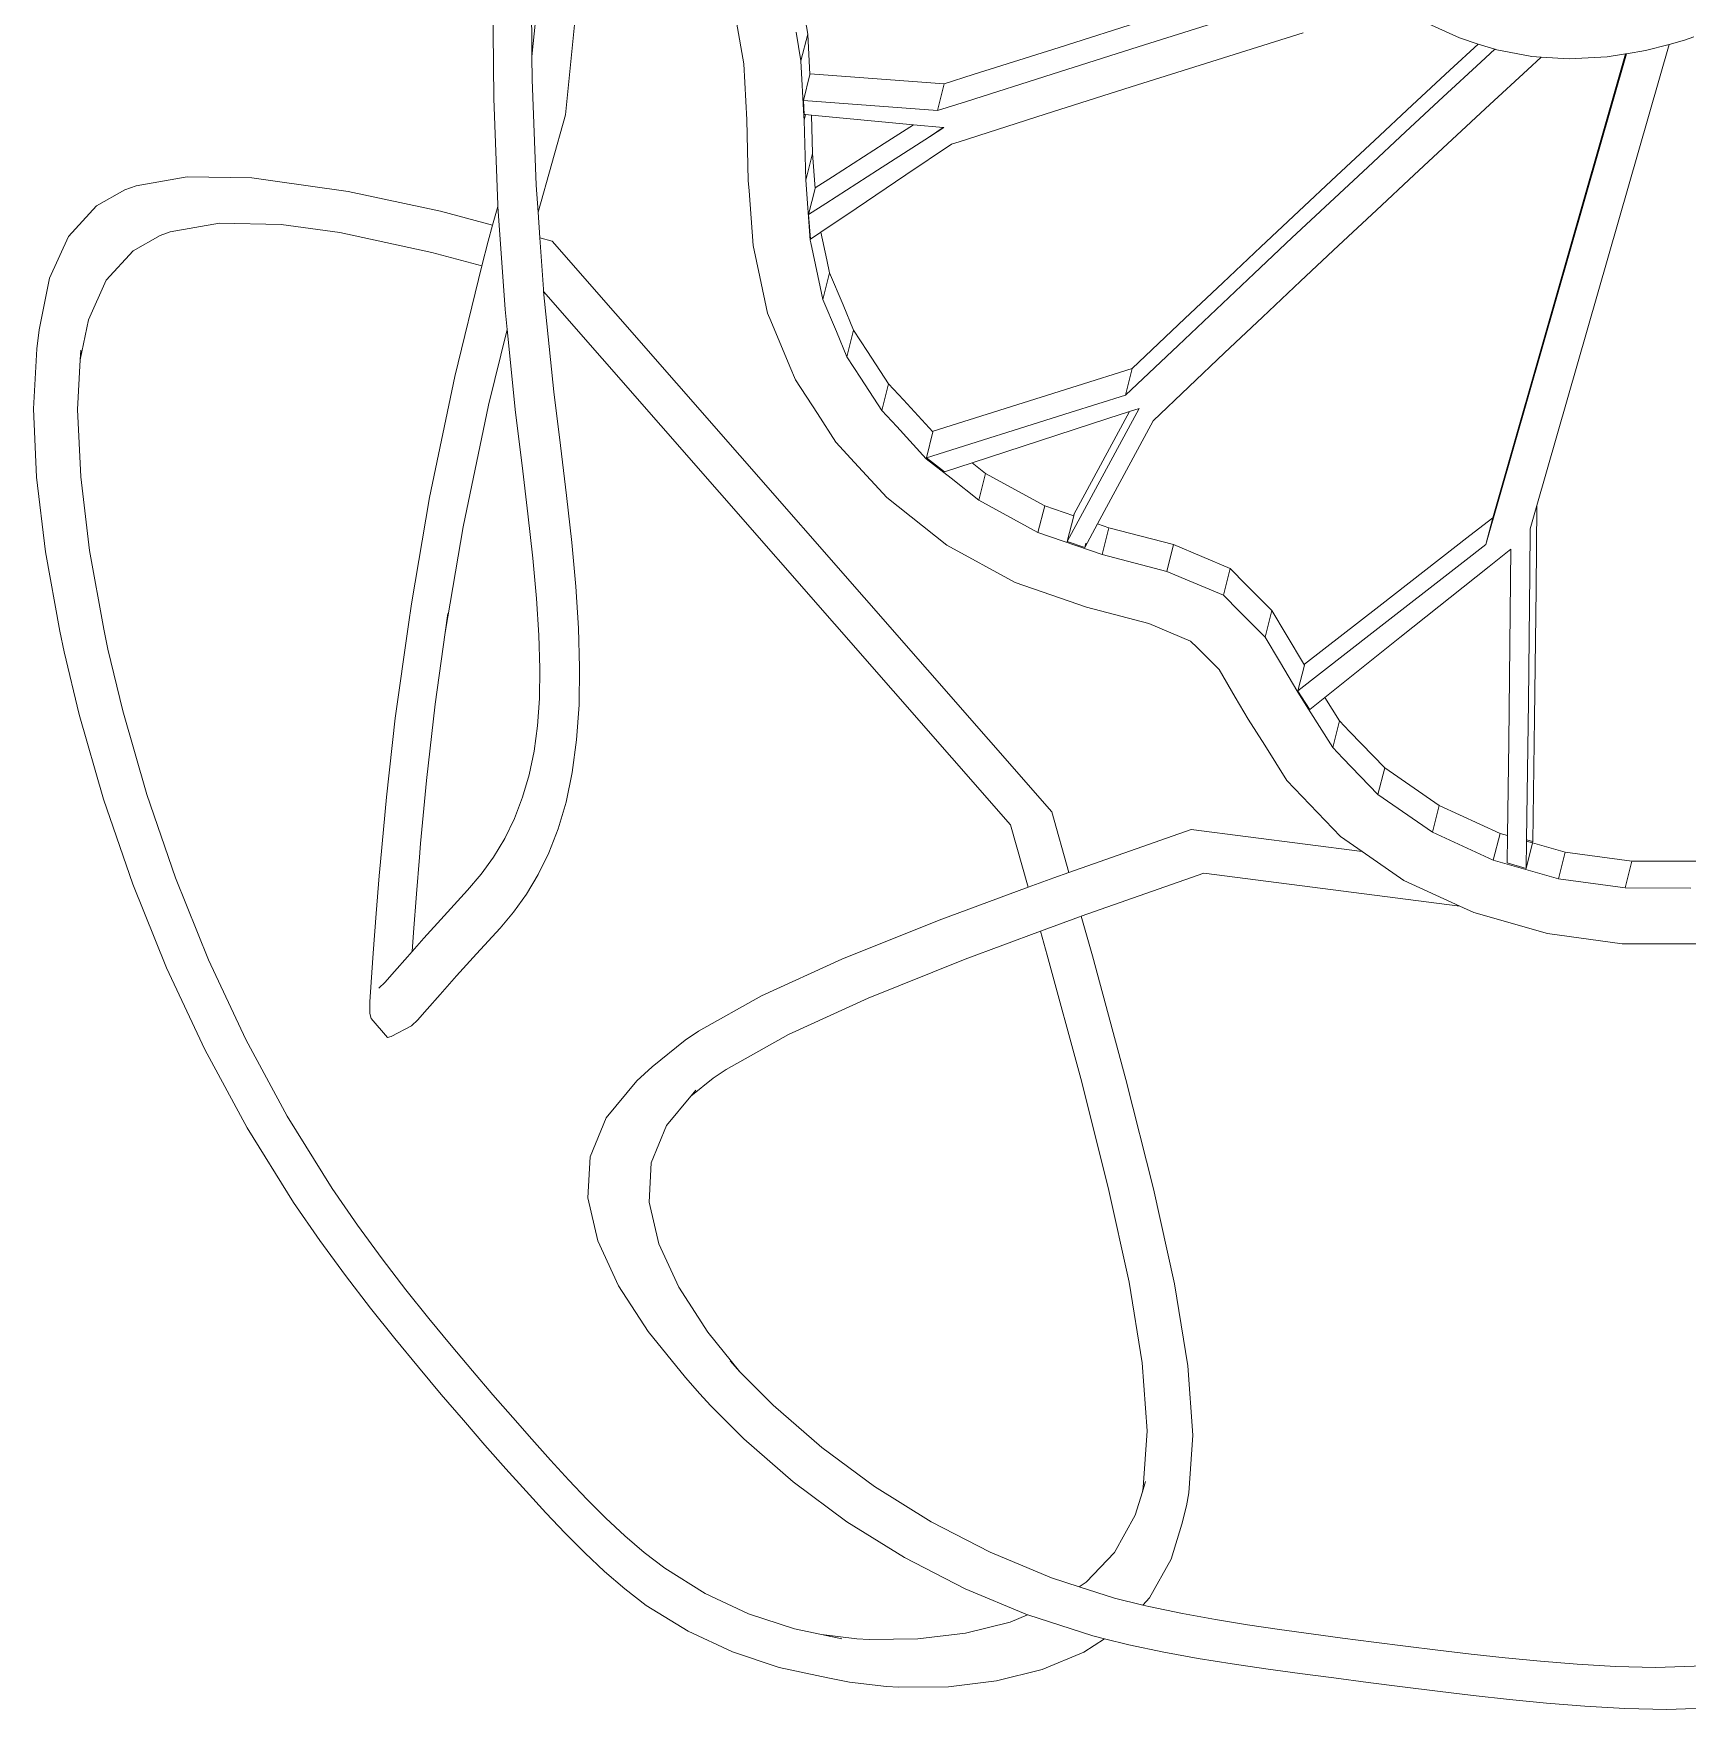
# Model space of a CAD drawing. Header units: millimetres. Extents: x 930469 to 1523124, y -120375 to 411163.
# Drawn here: x 1423616 to 1424059.6, y -44092.1 to -43642.7 of the extents above; entities that cross this region are included whole.
import ezdxf

# ---------------------------------------------------------------- set-up
doc = ezdxf.new("R2010")
doc.units = ezdxf.units.MM
doc.linetypes.add('HIDDEN', pattern=[0.75, 0.5, -0.25])
doc.layers.add('A-NET KHUAT', color=8, linetype='HIDDEN', lineweight=0)
doc.layers.add('xr', color=8, linetype='Continuous', lineweight=0)

# ---------------------------------------------------------------- blocks, each defined once
blk = doc.blocks.new('zzz')
at = {"layer": 'xr', "ltscale": 3}
for p, q in [((1229627.77, 23603.26), (1229670.44, 23610.92)), ((1229670.44, 23610.92), (1229710.48, 23615.72)), ((1229710.48, 23615.72), (1229747.01, 23617.42)), ((1229747.01, 23617.42), (1229779.28, 23615.71)), ((1229789.44, 23614.41), (1229779.28, 23615.71)), ((1229789.44, 23614.41), (1229817.13, 23608.79)), ((1229616.68, 23600.89), (1229627.77, 23603.26)), ((1229817.13, 23608.79), (1229839.42, 23598.71)), ((1229537.74, 23579.79), (1229583.17, 23592.84)), ((1229583.17, 23592.84), (1229616.68, 23600.89)), ((1229746.68, 23593.76), (1229710.64, 23592.08)), ((1229773.36, 23592.35), (1229746.68, 23593.76)), ((1229839.42, 23598.71), (1229855.95, 23583.54)), ((1229671.11, 23587.35), (1229628.88, 23579.76)), ((1229710.64, 23592.08), (1229671.11, 23587.35)), ((1229773.36, 23592.35), (1229794.86, 23587.98)), ((1229778.45, 23592.08), (1229773.36, 23592.35)), ((1229794.86, 23587.98), (1229816.11, 23578.37)), ((1229855.95, 23583.54), (1229864.49, 23568.39)), ((1229492.19, 23564.16), (1229537.74, 23579.79)), ((1229618.12, 23577.47), (1229585.05, 23569.52)), ((1229628.88, 23579.76), (1229618.12, 23577.47)), ((1229816.11, 23578.37), (1229831.86, 23563.91)), ((1229585.05, 23569.52), (1229540.29, 23556.66)), ((1229864.49, 23568.39), (1229866.68, 23562.37)), ((1229447.25, 23546.03), (1229492.19, 23564.16)), ((1229540.29, 23556.66), (1229495.53, 23541.31)), ((1229831.86, 23563.91), (1229840.01, 23549.46)), ((1229866.68, 23562.37), (1229871.54, 23534.97)), ((1229840.01, 23549.46), (1229841.97, 23544.09)), ((1229403.53, 23525.5), (1229447.25, 23546.03)), ((1229495.53, 23541.31), (1229451.5, 23523.54)), ((1229841.97, 23544.09), (1229846.64, 23517.72)), ((1229871.54, 23534.97), (1229870.85, 23500.31)), ((1229361.49, 23502.73), (1229403.53, 23525.5)), ((1229451.5, 23523.54), (1229408.79, 23503.49)), ((1229846.64, 23517.72), (1229845.99, 23484.49)), ((1229321.44, 23477.95), (1229361.49, 23502.73)), ((1229408.79, 23503.49), (1229367.83, 23481.31)), ((1229869.48, 23490.22), (1229870.85, 23500.31)), ((1229869.48, 23490.22), (1229863.66, 23448.61)), ((1229301.01, 23463.79), (1229321.44, 23477.95)), ((1229367.83, 23481.31), (1229328.9, 23457.21)), ((1229845.99, 23484.49), (1229841.55, 23453.1)), ((1229282.23, 23450.03), (1229301.01, 23463.79)), ((1229264.78, 23436.63), (1229282.23, 23450.03)), ((1229328.9, 23457.21), (1229309.37, 23443.68)), ((1229841.55, 23453.1), (1229830.9, 23403.7)), ((1229863.66, 23448.61), (1229853, 23399.19)), ((1229309.37, 23443.68), (1229291.32, 23430.46)), ((1229248.45, 23423.61), (1229264.78, 23436.63)), ((1229409.95, 23427.46), (1229420.03, 23436.24)), ((1229422.71, 23437.06), (1229420.03, 23436.24)), ((1229429.05, 23437.02), (1229422.71, 23437.06)), ((1229439.68, 23436.36), (1229429.05, 23437.02)), ((1229436.31, 23432.24), (1229439.56, 23428.86)), ((1229455.24, 23435.22), (1229439.68, 23436.36)), ((1229476.47, 23433.62), (1229455.24, 23435.22)), ((1229496.54, 23432.01), (1229476.47, 23433.62)), ((1229504.2, 23431.36), (1229496.54, 23432.01)), ((1229538.84, 23428.13), (1229504.2, 23431.36)), ((1229233.08, 23410.96), (1229248.45, 23423.61)), ((1229291.32, 23430.46), (1229274.64, 23417.65)), ((1229409.95, 23427.46), (1229410.45, 23425.49)), ((1229416.15, 23414.66), (1229410.45, 23425.49)), ((1229439.56, 23428.86), (1229440.77, 23427.76)), ((1229440.77, 23427.76), (1229445.27, 23423.79)), ((1229445.27, 23423.79), (1229453.21, 23416.86)), ((1229581.14, 23423.34), (1229538.84, 23428.13)), ((1229631.37, 23416.32), (1229581.14, 23423.34)), ((1229274.64, 23417.65), (1229259.15, 23405.29)), ((1229416.15, 23414.66), (1229419.4, 23411.28)), ((1229453.21, 23416.86), (1229456.09, 23414.3)), ((1229456.09, 23414.3), (1229466.16, 23413.57)), ((1229456.09, 23414.3), (1229463.24, 23407.97)), ((1229466.16, 23413.57), (1229487.02, 23411.99)), ((1229631.37, 23416.32), (1229642.43, 23414.74)), ((1229699.49, 23404.93), (1229642.43, 23414.74)), ((1229218.51, 23398.7), (1229233.08, 23410.96)), ((1229259.15, 23405.29), (1229244.68, 23393.39)), ((1229419.4, 23411.28), (1229420.6, 23410.18)), ((1229420.6, 23410.18), (1229425.09, 23406.23)), ((1229425.09, 23406.23), (1229433, 23399.32)), ((1229463.24, 23407.97), (1229475.21, 23397.16)), ((1229487.02, 23411.99), (1229506.69, 23410.42)), ((1229506.69, 23410.42), (1229513.94, 23409.8)), ((1229513.94, 23409.8), (1229547.78, 23406.64)), ((1229547.78, 23406.64), (1229588.77, 23402)), ((1229764.44, 23391.41), (1229699.49, 23404.93)), ((1229830.9, 23403.7), (1229823.73, 23376.85)), ((1229204.63, 23386.81), (1229218.51, 23398.7)), ((1229433, 23399.32), (1229442.97, 23390.49)), ((1229475.21, 23397.16), (1229488.98, 23384.56)), ((1229588.77, 23402), (1229627.16, 23396.64)), ((1229683.78, 23386.9), (1229627.16, 23396.64)), ((1229627.16, 23396.64), (1229637.33, 23395.22)), ((1229853, 23399.19), (1229845.53, 23371.19)), ((1229191.37, 23375.28), (1229204.63, 23386.81)), ((1229244.68, 23393.39), (1229231.1, 23381.96)), ((1229442.97, 23390.49), (1229454.86, 23379.74)), ((1229748.94, 23373.33), (1229683.78, 23386.9)), ((1229823.73, 23376.85), (1229764.44, 23391.41)), ((1229231.1, 23381.96), (1229218.28, 23370.97)), ((1229454.86, 23379.74), (1229468.59, 23367.19)), ((1229488.98, 23384.56), (1229497.48, 23377.36)), ((1229497.48, 23377.36), (1229506.69, 23370.7)), ((1229836.9, 23373.62), (1229823.73, 23376.85)), ((1229178.7, 23364.1), (1229191.37, 23375.28)), ((1229218.28, 23370.97), (1229206.11, 23360.39)), ((1229506.69, 23370.7), (1229516.64, 23364.69)), ((1229789.52, 23363.37), (1229748.94, 23373.33)), ((1229800.24, 23364.47), (1229855.64, 23368.36)), ((1229845.53, 23371.19), (1229836.9, 23373.62)), ((1229855.64, 23368.36), (1229845.53, 23371.19)), ((1229855.64, 23368.36), (1229856.53, 23368.42)), ((1229856.53, 23368.42), (1229913.4, 23370.58)), ((1229913.4, 23370.58), (1229970.29, 23370.99)), ((1229166.61, 23353.24), (1229178.7, 23364.1)), ((1229206.11, 23360.39), (1229194.48, 23350.12)), ((1229468.59, 23367.19), (1229477.2, 23359.9)), ((1229477.2, 23359.9), (1229486.73, 23353)), ((1229516.64, 23364.69), (1229527.33, 23359.45)), ((1229527.33, 23359.45), (1229538.72, 23355.05)), ((1229716.71, 23355.31), (1229745.07, 23358.81)), ((1229745.07, 23358.81), (1229789.52, 23363.37)), ((1229789.52, 23363.37), (1229800.24, 23364.47)), ((1229155.07, 23342.63), (1229166.61, 23353.24)), ((1229194.48, 23350.12), (1229183.3, 23340.1)), ((1229486.73, 23353), (1229497.26, 23346.65)), ((1229538.72, 23355.05), (1229550.78, 23351.53)), ((1229550.78, 23351.53), (1229563.53, 23348.88)), ((1229666.98, 23349.57), (1229690.75, 23352.19)), ((1229690.75, 23352.19), (1229716.71, 23355.31)), ((1229867.08, 23347.83), (1229923.63, 23349.98)), ((1229923.63, 23349.98), (1229936.09, 23350.07)), ((1229936.09, 23350.07), (1229980.28, 23350.39)), ((1229936.09, 23350.07), (1230039.97, 23339.62)), ((1229144.06, 23332.17), (1229155.07, 23342.63)), ((1229497.26, 23346.65), (1229508.91, 23340.93)), ((1229508.91, 23340.93), (1229521.84, 23335.93)), ((1229524.02, 23093.3), (1229810, 23343.79)), ((1229563.53, 23348.88), (1229577.09, 23347.06)), ((1229577.09, 23347.06), (1229591.75, 23346.04)), ((1229591.75, 23346.04), (1229607.83, 23345.79)), ((1229607.83, 23345.79), (1229625.61, 23346.31)), ((1229625.61, 23346.31), (1229645.29, 23347.59)), ((1229645.29, 23347.59), (1229666.98, 23349.57)), ((1229756.17, 23338.27), (1229810, 23343.79)), ((1229810, 23343.79), (1229811.16, 23343.91)), ((1229811.16, 23343.91), (1229838.76, 23345.85)), ((1229838.76, 23345.85), (1229836.97, 23339.15)), ((1229838.76, 23345.85), (1229852.5, 23346.81)), ((1229852.5, 23346.81), (1229867.08, 23347.83)), ((1229904.73, 23332.15), (1229852.5, 23346.81)), ((1229133.59, 23321.72), (1229144.06, 23332.17)), ((1229183.3, 23340.1), (1229172.55, 23330.21)), ((1229521.84, 23335.93), (1229536.19, 23331.74)), ((1229531.03, 23071.17), (1229836.97, 23339.15)), ((1229536.19, 23331.74), (1229552.07, 23328.44)), ((1229700.58, 23331.49), (1229727.45, 23334.73)), ((1229727.45, 23334.73), (1229756.17, 23338.27)), ((1229904.73, 23332.15), (1230045.96, 23317.95)), ((1229172.55, 23330.21), (1229162.19, 23320.36)), ((1229552.07, 23328.44), (1229569.47, 23326.11)), ((1229569.47, 23326.11), (1229588.27, 23324.8)), ((1229588.27, 23324.8), (1229608.29, 23324.49)), ((1229608.29, 23324.49), (1229629.45, 23325.11)), ((1229629.45, 23325.11), (1229651.79, 23326.56)), ((1229651.79, 23326.56), (1229675.43, 23328.73)), ((1229675.43, 23328.73), (1229700.58, 23331.49)), ((1229123.65, 23311.13), (1229133.59, 23321.72)), ((1229162.19, 23320.36), (1229152.25, 23310.44)), ((1229276.78, 23303.65), (1229300.82, 23314.67)), ((1229300.82, 23314.67), (1229323.94, 23320.01)), ((1229323.94, 23320.01), (1229345.93, 23318.83)), ((1229345.93, 23318.83), (1229366.79, 23310.31)), ((1229114.26, 23300.22), (1229123.65, 23311.13)), ((1229152.25, 23310.44), (1229142.75, 23300.32)), ((1229366.79, 23310.31), (1229386.66, 23293.74)), ((1229105.41, 23288.72), (1229114.26, 23300.22)), ((1229142.75, 23300.32), (1229133.72, 23289.83)), ((1229252.19, 23287.73), (1229276.78, 23303.65)), ((1229091.58, 23266.32), (1229105.41, 23288.72)), ((1229133.72, 23289.83), (1229125.27, 23278.84)), ((1229227.58, 23267.7), (1229252.19, 23287.73)), ((1229299.34, 23282.06), (1229321.68, 23287.22)), ((1229321.68, 23287.22), (1229342.78, 23286.09)), ((1229394.19, 23285.65), (1229386.66, 23293.74)), ((1229125.27, 23278.84), (1229111.82, 23257.06)), ((1229275.97, 23271.34), (1229299.34, 23282.06)), ((1229342.78, 23286.09), (1229362.66, 23277.97)), ((1229362.66, 23277.97), (1229378.48, 23264.78)), ((1229394.19, 23285.65), (1229408.51, 23267.8)), ((1229251.93, 23255.79), (1229275.97, 23271.34)), ((1229080.42, 23242.48), (1229091.58, 23266.32)), ((1229212.67, 23254.37), (1229218.81, 23259.98)), ((1229227.58, 23267.7), (1229218.81, 23259.98)), ((1229378.48, 23264.78), (1229388.11, 23252.77)), ((1229378.48, 23264.78), (1229381.61, 23262.17)), ((1229408.51, 23267.8), (1229413.3, 23260.67)), ((1229413.3, 23260.67), (1229432.3, 23226.88)), ((1229111.82, 23257.06), (1229100.94, 23233.84)), ((1229194.67, 23236.43), (1229212.67, 23254.37)), ((1229230.68, 23238.49), (1229251.93, 23255.79)), ((1229388.11, 23252.77), (1229392.72, 23245.92)), ((1229072.05, 23217.39), (1229080.42, 23242.48)), ((1229236.48, 23243.8), (1229230.68, 23238.49)), ((1229392.72, 23245.92), (1229411.52, 23212.48)), ((1229100.94, 23233.84), (1229092.77, 23209.32)), ((1229171.66, 23210), (1229194.67, 23236.43)), ((1229230.52, 23238.35), (1229212.76, 23220.65)), ((1229230.68, 23238.49), (1229230.52, 23238.35)), ((1229834.71, 23231.4), (1229863.95, 23233.62)), ((1229869.54, 23234.06), (1229863.95, 23233.62)), ((1229902.12, 23234.86), (1229869.54, 23234.06)), ((1229902.12, 23234.86), (1229932.05, 23236.48)), ((1229954.33, 23240.26), (1229932.05, 23236.48)), ((1229432.3, 23226.88), (1229451.98, 23183.85)), ((1229817.86, 23227.83), (1229798.4, 23223.73)), ((1229834.71, 23231.4), (1229817.86, 23227.83)), ((1229066.54, 23191.34), (1229072.05, 23217.39)), ((1229212.76, 23220.65), (1229190.08, 23194.6)), ((1229794.21, 23221.96), (1229769.76, 23211.72)), ((1229798.4, 23223.73), (1229794.21, 23221.96)), ((1229092.77, 23209.32), (1229089.7, 23194.8)), ((1229150.28, 23181.13), (1229171.66, 23210)), ((1229411.52, 23212.48), (1229431.04, 23169.79)), ((1229762.58, 23208.73), (1229744.5, 23196.98)), ((1229769.76, 23211.72), (1229762.58, 23208.73)), ((1229949.1, 23208.39), (1229933.67, 23205.77)), ((1229744.5, 23196.98), (1229729.25, 23187.1)), ((1229835.99, 23200.44), (1229812.56, 23195.47)), ((1229837.46, 23200.76), (1229835.99, 23200.44)), ((1229869.69, 23203.23), (1229837.46, 23200.76)), ((1229838.08, 23200.6), (1229837.46, 23200.76)), ((1229851.27, 23201.69), (1229838.03, 23200.68)), ((1229838.08, 23200.6), (1229838.03, 23200.68)), ((1229841.84, 23195.04), (1229838.08, 23200.6)), ((1229857.21, 23192.49), (1229851.27, 23201.69)), ((1229865.21, 23198.17), (1229851.27, 23201.69)), ((1229884.01, 23199.62), (1229865.21, 23198.17)), ((1229865.59, 23198.08), (1229865.21, 23198.17)), ((1229871.54, 23188.88), (1229865.59, 23198.08)), ((1229901.92, 23204.03), (1229869.69, 23203.23)), ((1229884.01, 23199.62), (1229869.69, 23203.23)), ((1229904.52, 23200.13), (1229884.01, 23199.62)), ((1229899.42, 23145.49), (1229904.52, 23200.13)), ((1229903.94, 23204.14), (1229901.92, 23204.03)), ((1229904.82, 23203.3), (1229901.92, 23204.03)), ((1229933.67, 23205.77), (1229903.94, 23204.14)), ((1229904.52, 23200.13), (1229904.82, 23203.3)), ((1229904.82, 23203.3), (1229904.89, 23204.08)), ((1229912.34, 23204.49), (1229904.89, 23204.08)), ((1229907.01, 23132.55), (1229912.34, 23204.49)), ((1229926.31, 23200.97), (1229912.34, 23204.49)), ((1229921.33, 23128.94), (1229926.67, 23200.88)), ((1229947.99, 23202.16), (1229926.31, 23200.97)), ((1229926.67, 23200.88), (1229926.31, 23200.97)), ((1229947.99, 23202.16), (1229933.67, 23205.77)), ((1229963.43, 23204.78), (1229947.99, 23202.16)), ((1229064.15, 23179.81), (1229066.54, 23191.34)), ((1229089.7, 23194.8), (1229087.37, 23183.78)), ((1229087.54, 23175.71), (1229089.7, 23194.8)), ((1229190.08, 23194.6), (1229169.08, 23166.24)), ((1229805.7, 23194.03), (1229788.44, 23186.76)), ((1229820.02, 23190.42), (1229802.76, 23183.15)), ((1229812.56, 23195.47), (1229805.7, 23194.03)), ((1229820.02, 23190.42), (1229805.7, 23194.03)), ((1229826.88, 23191.86), (1229820.02, 23190.42)), ((1229841.84, 23195.04), (1229826.88, 23191.86)), ((1229854.55, 23176.24), (1229841.84, 23195.04)), ((1229875.11, 23164.68), (1229857.21, 23192.49)), ((1229889.43, 23161.07), (1229871.54, 23188.88)), ((1229061.91, 23159.93), (1229064.15, 23179.81)), ((1229131.03, 23150.27), (1229150.28, 23181.13)), ((1229451.98, 23183.85), (1229472.93, 23131.56)), ((1229729.25, 23187.1), (1229718.32, 23177.06)), ((1229774.98, 23181.12), (1229763.52, 23173.65)), ((1229788.44, 23186.76), (1229774.98, 23181.12)), ((1229789.3, 23177.51), (1229774.98, 23181.12)), ((1229802.76, 23183.15), (1229789.3, 23177.51)), ((1229087.16, 23169.22), (1229087.54, 23175.71)), ((1229718.32, 23177.06), (1229699.42, 23159.77)), ((1229763.52, 23173.65), (1229746.19, 23162.38)), ((1229777.85, 23170.04), (1229760.51, 23158.77)), ((1229789.3, 23177.51), (1229777.85, 23170.04)), ((1229872.61, 23149.43), (1229854.55, 23176.24)), ((1229087.4, 23143.04), (1229087.16, 23169.22)), ((1229169.08, 23166.24), (1229150.22, 23136)), ((1229431.04, 23169.79), (1229451.92, 23117.67)), ((1229746.19, 23162.38), (1229737.53, 23154.39)), ((1229760.51, 23158.77), (1229746.19, 23162.38)), ((1229892.92, 23136.89), (1229875.11, 23164.68)), ((1229899.42, 23145.49), (1229889.43, 23161.07)), ((1229061.52, 23153.21), (1229061.91, 23159.93)), ((1229061.75, 23126.7), (1229061.52, 23153.21)), ((1229673.97, 23127.47), (1229699.42, 23159.77)), ((1229737.53, 23154.39), (1229720.26, 23138.54)), ((1229760.51, 23158.77), (1229751.85, 23150.78)), ((1229090.47, 23117.58), (1229087.4, 23143.04)), ((1229114.28, 23117.78), (1229131.03, 23150.27)), ((1229751.85, 23150.78), (1229734.64, 23134.98)), ((1229888.95, 23125.08), (1229872.61, 23149.43)), ((1229897.92, 23129.45), (1229899.42, 23145.49)), ((1229150.22, 23136), (1229133.86, 23104.26)), ((1229720.26, 23138.54), (1229709.83, 23125.24)), ((1229720.8, 23138.41), (1229713.26, 23128.8)), ((1229720.8, 23138.41), (1229720.26, 23138.54)), ((1229720.84, 23138.46), (1229720.8, 23138.41)), ((1229734.64, 23134.98), (1229720.84, 23138.46)), ((1229720.84, 23138.46), (1229745.12, 23061.3)), ((1229735.16, 23134.85), (1229734.64, 23134.98)), ((1229735.16, 23134.85), (1229759.44, 23057.69)), ((1229897.92, 23129.45), (1229892.92, 23136.89)), ((1229897.88, 23129.12), (1229892.92, 23136.89)), ((1229064.88, 23100.81), (1229061.75, 23126.7)), ((1229472.93, 23131.56), (1229490.55, 23083.9)), ((1229653.91, 23090.93), (1229673.97, 23127.47)), ((1229709.83, 23125.24), (1229698.14, 23110.38)), ((1229718.11, 23113.95), (1229713.26, 23128.8)), ((1229890.29, 23120.88), (1229888.95, 23125.08)), ((1229897.88, 23129.12), (1229897.92, 23129.45)), ((1229911.95, 23117.06), (1229907.01, 23132.55)), ((1229921.33, 23128.94), (1229907.01, 23132.55)), ((1229926.27, 23113.45), (1229921.33, 23128.94)), ((1229096.46, 23093.55), (1229090.47, 23117.58)), ((1229100.34, 23084.18), (1229114.28, 23117.78)), ((1229451.92, 23117.67), (1229466.87, 23077.25)), ((1229905.01, 23074.74), (1229890.29, 23120.88)), ((1229926.58, 23070.95), (1229911.95, 23117.06)), ((1229698.14, 23110.38), (1229680.77, 23078.64)), ((1229712.46, 23106.77), (1229698.14, 23110.38)), ((1229718.11, 23113.95), (1229712.46, 23106.77)), ((1229741.81, 23041.1), (1229718.11, 23113.95)), ((1229940.91, 23067.34), (1229926.27, 23113.45)), ((1229070.99, 23076.31), (1229064.88, 23100.81)), ((1229133.86, 23104.26), (1229120.2, 23071.34)), ((1229712.46, 23106.77), (1229695.1, 23075.03)), ((1229100.34, 23084.18), (1229096.46, 23093.55)), ((1229524.02, 23093.3), (1229490.55, 23083.9)), ((1229653.91, 23090.93), (1229640.74, 23052.63)), ((1229089.03, 23049.19), (1229100.26, 23083.99)), ((1229100.26, 23083.99), (1229100.34, 23084.18)), ((1229490.55, 23083.9), (1229495.63, 23070.16)), ((1229080.23, 23053.98), (1229070.99, 23076.31)), ((1229120.2, 23071.34), (1229115.41, 23056.53)), ((1229454.1, 23073.66), (1229387.89, 23055.73)), ((1229466.87, 23077.25), (1229454.1, 23073.66)), ((1229466.87, 23077.25), (1229474.62, 23056.29)), ((1229531.03, 23071.17), (1229498.48, 23062.03)), ((1229668.94, 23044.16), (1229680.77, 23078.64)), ((1229695.1, 23075.03), (1229680.77, 23078.64)), ((1229695.1, 23075.03), (1229689.75, 23059.46)), ((1229919.65, 23028.63), (1229905.01, 23074.74)), ((1229495.63, 23070.16), (1229498.48, 23062.03)), ((1229675.99, 23062.93), (1229672.78, 23053.56)), ((1229689.75, 23059.46), (1229675.99, 23062.93)), ((1229747.19, 23024.44), (1229675.99, 23062.93)), ((1229941.14, 23024.86), (1229926.58, 23070.95)), ((1229955.46, 23021.25), (1229940.91, 23067.34)), ((1229087.47, 23042.89), (1229080.23, 23053.98)), ((1229115.41, 23056.53), (1229109.28, 23037.51)), ((1229117.82, 23052.85), (1229115.41, 23056.53)), ((1229387.89, 23055.73), (1229329.45, 23040.94)), ((1229474.92, 23055.41), (1229453.72, 23049.46)), ((1229474.62, 23056.29), (1229474.92, 23055.41)), ((1229474.92, 23055.41), (1229498.01, 22989.63)), ((1229498.48, 23062.03), (1229521.49, 22996.46)), ((1229675, 23052.99), (1229672.78, 23053.56)), ((1229672.78, 23053.56), (1229685.39, 23046.75)), ((1229689.75, 23059.46), (1229689.7, 23059.3)), ((1229690.32, 23059.32), (1229689.75, 23059.46)), ((1229690.32, 23059.32), (1229690.26, 23059.16)), ((1229745.57, 23029.47), (1229690.32, 23059.32)), ((1229754.39, 23031.64), (1229745.12, 23061.3)), ((1229768.71, 23028.03), (1229759.44, 23057.69)), ((1229087.47, 23042.89), (1229089.03, 23049.19)), ((1229133.75, 23037.58), (1229117.82, 23052.85)), ((1229453.72, 23049.46), (1229387.48, 23031.52)), ((1229640.74, 23052.63), (1229631.98, 23019.09)), ((1229668.94, 23044.16), (1229659.9, 23009.51)), ((1229683.26, 23040.55), (1229668.94, 23044.16)), ((1229685.39, 23046.75), (1229683.26, 23040.55)), ((1229740.55, 23016.94), (1229685.39, 23046.75)), ((1229084.28, 23029.95), (1229087.47, 23042.89)), ((1229109.28, 23037.51), (1229105.56, 23022.44)), ((1229153.78, 23026.42), (1229133.75, 23037.58)), ((1229329.45, 23040.94), (1229278.77, 23029.78)), ((1229683.26, 23040.55), (1229674.22, 23005.9)), ((1229745.57, 23029.47), (1229741.81, 23041.1)), ((1229080.34, 23011.22), (1229084.28, 23029.95)), ((1229166.36, 23022.62), (1229153.78, 23026.42)), ((1229278.77, 23029.78), (1229235.49, 23022.72)), ((1229387.48, 23031.52), (1229328.86, 23016.68)), ((1229747.19, 23024.44), (1229745.57, 23029.47)), ((1229768.71, 23028.03), (1229754.39, 23031.64)), ((1229754.39, 23031.64), (1229781.1, 23003.49)), ((1229768.71, 23028.03), (1229795.43, 22999.88)), ((1229934.2, 22982.54), (1229919.65, 23028.63)), ((1229104.74, 23019.12), (1229100.95, 23001.12)), ((1229105.56, 23022.44), (1229104.74, 23019.12)), ((1229109.4, 23018.76), (1229105.56, 23022.44)), ((1229130.21, 23007.16), (1229109.4, 23018.76)), ((1229168.67, 23022.19), (1229166.36, 23022.62)), ((1229171.82, 23020.97), (1229166.36, 23022.62)), ((1229199.05, 23020.12), (1229168.67, 23022.19)), ((1229235.49, 23022.72), (1229199.05, 23020.12)), ((1229631.98, 23019.09), (1229622.5, 22996.74)), ((1229955.6, 22978.79), (1229941.14, 23024.86)), ((1229076.98, 22992.78), (1229080.34, 23011.22)), ((1229328.86, 23016.68), (1229277.77, 23005.43)), ((1229659.9, 23009.51), (1229647.05, 22979.13)), ((1229674.22, 23005.9), (1229659.9, 23009.51)), ((1229740.55, 23016.94), (1229777.01, 22978.53)), ((1229100.95, 23001.12), (1229097.74, 22983.5)), ((1229149.03, 23001.48), (1229130.21, 23007.16)), ((1229158.78, 22999.03), (1229149.03, 23001.48)), ((1229277.77, 23005.43), (1229233.89, 22998.27)), ((1229674.22, 23005.9), (1229661.37, 22975.52)), ((1229800.38, 22983.11), (1229781.1, 23003.49)), ((1229814.7, 22979.5), (1229795.43, 22999.88)), ((1229074.04, 22974.55), (1229076.98, 22992.78)), ((1229165.76, 22997.73), (1229158.78, 22999.03)), ((1229196.72, 22995.62), (1229165.76, 22997.73)), ((1229233.89, 22998.27), (1229196.72, 22995.62)), ((1229509.74, 22904.8), (1229521.49, 22996.46)), ((1229619.03, 22993.28), (1229607.2, 22981.53)), ((1229622.5, 22996.74), (1229619.03, 22993.28)), ((1229097.74, 22983.5), (1229094.95, 22966.19)), ((1229480.42, 22852.41), (1229498.01, 22989.63)), ((1229607.2, 22981.53), (1229592.49, 22972.83)), ((1229819.57, 22962.75), (1229800.38, 22983.11)), ((1229948.67, 22936.47), (1229934.2, 22982.54)), ((1229071.38, 22956.4), (1229074.04, 22974.55)), ((1229592.49, 22972.83), (1229580.63, 22965.84)), ((1229647.05, 22979.13), (1229638.43, 22970.52)), ((1229661.37, 22975.52), (1229647.05, 22979.13)), ((1229661.37, 22975.52), (1229652.75, 22966.92)), ((1229796.29, 22958.14), (1229777.01, 22978.53)), ((1229833.89, 22959.14), (1229814.7, 22979.5)), ((1229094.95, 22966.19), (1229092.44, 22949.11)), ((1229580.63, 22965.84), (1229566.64, 22957.03)), ((1229638.43, 22970.52), (1229624.6, 22956.75)), ((1229652.75, 22966.92), (1229638.93, 22953.14)), ((1229068.88, 22938.24), (1229071.38, 22956.4)), ((1229566.64, 22957.03), (1229547.71, 22945.16)), ((1229624.6, 22956.75), (1229611.8, 22949.15)), ((1229638.93, 22953.14), (1229624.6, 22956.75)), ((1229815.48, 22937.78), (1229796.29, 22958.14)), ((1229838.69, 22942.41), (1229819.57, 22962.75)), ((1229853.01, 22938.8), (1229833.89, 22959.14)), ((1229092.44, 22949.11), (1229090.12, 22932.19)), ((1229611.8, 22949.15), (1229595.17, 22939.32)), ((1229626.12, 22945.54), (1229609.56, 22935.75)), ((1229638.93, 22953.14), (1229626.12, 22945.54)), ((1229066.47, 22920), (1229068.88, 22938.24)), ((1229517.78, 22916.43), (1229547.71, 22945.16)), ((1229595.69, 22939.19), (1229585.97, 22933.05)), ((1229595.17, 22939.32), (1229586.05, 22933.55)), ((1229595.69, 22939.19), (1229595.17, 22939.32)), ((1229595.75, 22939.23), (1229595.69, 22939.19)), ((1229609.56, 22935.75), (1229595.75, 22939.23)), ((1229595.75, 22939.23), (1229626.79, 22899.5)), ((1229834.6, 22917.44), (1229815.48, 22937.78)), ((1229857.72, 22922.09), (1229838.69, 22942.41)), ((1229872.05, 22918.48), (1229853.01, 22938.8)), ((1229090.12, 22932.19), (1229087.89, 22915.34)), ((1229586.05, 22933.55), (1229565.4, 22920.55)), ((1229585.97, 22933.05), (1229585.75, 22932.91)), ((1229585.94, 22932.86), (1229585.75, 22932.91)), ((1229585.75, 22932.91), (1229592.23, 22924.82)), ((1229610.08, 22935.62), (1229609.56, 22935.75)), ((1229610.08, 22935.62), (1229641.12, 22895.89)), ((1229064.09, 22901.62), (1229066.47, 22920)), ((1229565.4, 22920.55), (1229559.77, 22915.12)), ((1229579.72, 22916.94), (1229565.4, 22920.55)), ((1229592.23, 22924.82), (1229579.72, 22916.94)), ((1229624.36, 22884.62), (1229592.23, 22924.82)), ((1229876.68, 22901.79), (1229857.72, 22922.09)), ((1229891, 22898.18), (1229872.05, 22918.48)), ((1229087.89, 22915.34), (1229085.71, 22898.47)), ((1229517.78, 22916.43), (1229509.74, 22904.8)), ((1229559.77, 22915.12), (1229540.16, 22896.26)), ((1229574.09, 22911.51), (1229554.48, 22892.65)), ((1229579.72, 22916.94), (1229574.09, 22911.51)), ((1229853.63, 22897.12), (1229834.6, 22917.44)), ((1229061.73, 22883.06), (1229064.09, 22901.62)), ((1229509.74, 22904.8), (1229494.19, 22882.33)), ((1229895.55, 22881.52), (1229876.68, 22901.79)), ((1229085.71, 22898.47), (1229083.54, 22881.42)), ((1229520.04, 22867.1), (1229540.16, 22896.26)), ((1229534.37, 22863.49), (1229554.48, 22892.65)), ((1229554.48, 22892.65), (1229540.16, 22896.26)), ((1229626.79, 22899.5), (1229664.83, 22850.57)), ((1229641.12, 22895.89), (1229679.15, 22846.96)), ((1229872.59, 22876.82), (1229853.63, 22897.12)), ((1229909.87, 22877.91), (1229891, 22898.18)), ((1229059.4, 22864.29), (1229061.73, 22883.06)), ((1229624.36, 22884.62), (1229662.54, 22836.61)), ((1229083.54, 22881.42), (1229081.39, 22864.08)), ((1229494.19, 22882.33), (1229480.42, 22852.41)), ((1229891.46, 22856.55), (1229872.59, 22876.82)), ((1229914.33, 22861.27), (1229895.55, 22881.52)), ((1229928.66, 22857.66), (1229909.87, 22877.91)), ((1229520.04, 22867.1), (1229505.02, 22834.4)), ((1229534.37, 22863.49), (1229520.04, 22867.1)), ((1229954.34, 22871.08), (1229945.95, 22852.61)), ((1229057.13, 22845.23), (1229059.4, 22864.29)), ((1229081.39, 22864.08), (1229079.27, 22846.32)), ((1229534.37, 22863.49), (1229519.34, 22830.79)), ((1229910.24, 22836.3), (1229891.46, 22856.55)), ((1229933.03, 22841.04), (1229914.33, 22861.27)), ((1229942.7, 22842.47), (1229928.66, 22857.66)), ((1229476.94, 22844.85), (1229480.42, 22852.41)), ((1229674.28, 22838.36), (1229664.83, 22850.57)), ((1229688.6, 22834.75), (1229679.15, 22846.96)), ((1229945.95, 22852.61), (1229942.7, 22842.47)), ((1229054.97, 22825.79), (1229057.13, 22845.23)), ((1229079.27, 22846.32), (1229077.24, 22828.03)), ((1229476.94, 22844.85), (1229465.67, 22805.4)), ((1229688.6, 22834.75), (1229674.28, 22838.36)), ((1229937.49, 22762.92), (1229674.28, 22838.36)), ((1229939.86, 22833.62), (1229933.03, 22841.04)), ((1229942.7, 22842.47), (1229939.86, 22833.62)), ((1229505.02, 22834.4), (1229495.06, 22799.49)), ((1229519.34, 22830.79), (1229505.02, 22834.4)), ((1229519.34, 22830.79), (1229518.21, 22826.81)), ((1229671.78, 22824.94), (1229662.54, 22836.61)), ((1229937.41, 22763.44), (1229688.6, 22834.75)), ((1229928.94, 22816.07), (1229910.24, 22836.3)), ((1229939.82, 22833.5), (1229936.05, 22813.81)), ((1229939.86, 22833.62), (1229939.82, 22833.5)), ((1229053.02, 22805.84), (1229054.97, 22825.79)), ((1229077.24, 22828.03), (1229075.39, 22809.09)), ((1229503.53, 22827.03), (1229500.63, 22816.86)), ((1229518.21, 22826.81), (1229503.53, 22827.03)), ((1229568.45, 22826.1), (1229518.21, 22826.81)), ((1229637.69, 22825.28), (1229568.45, 22826.1)), ((1229637.69, 22825.28), (1229671.78, 22824.94)), ((1229515.3, 22816.63), (1229500.63, 22816.86)), ((1229514.38, 22813.39), (1229500.63, 22816.86)), ((1229514.38, 22813.39), (1229509.38, 22795.88)), ((1229515.3, 22816.63), (1229514.38, 22813.39)), ((1229514.95, 22813.25), (1229514.38, 22813.39)), ((1229515.92, 22816.63), (1229514.95, 22813.25)), ((1229581.1, 22812.3), (1229514.95, 22813.25)), ((1229515.92, 22816.63), (1229515.3, 22816.63)), ((1229589.92, 22815.62), (1229515.92, 22816.63)), ((1229650.35, 22811.47), (1229581.1, 22812.3)), ((1229658.97, 22814.85), (1229589.92, 22815.62)), ((1229650.35, 22811.47), (1229695.17, 22811.03)), ((1229658.97, 22814.85), (1229682.63, 22814.63)), ((1229695.17, 22811.03), (1229682.63, 22814.63)), ((1229942.52, 22740.13), (1229695.17, 22811.03)), ((1229935.71, 22808.72), (1229928.94, 22816.07)), ((1229936.05, 22813.81), (1229935.71, 22808.72)), ((1229051.38, 22785.24), (1229053.02, 22805.84)), ((1229075.39, 22809.09), (1229073.82, 22789.4)), ((1229465.67, 22805.4), (1229460.1, 22765.21)), ((1229935.71, 22808.72), (1229934.71, 22793.68)), ((1229495.06, 22799.49), (1229490.1, 22763.73)), ((1229509.38, 22795.88), (1229495.06, 22799.49)), ((1229509.38, 22795.88), (1229504.42, 22760.12)), ((1229934.71, 22793.68), (1229935.79, 22773.3)), ((1229050.18, 22763.84), (1229051.38, 22785.24)), ((1229073.82, 22789.4), (1229072.66, 22768.83)), ((1229072.66, 22768.83), (1229072.09, 22747.33)), ((1229935.79, 22773.3), (1229937.41, 22763.44)), ((1229049.57, 22741.34), (1229050.18, 22763.84)), ((1229460.1, 22765.21), (1229460.09, 22725.7)), ((1229490.1, 22763.73), (1229490.08, 22728.45)), ((1229504.42, 22760.12), (1229490.1, 22763.73)), ((1229504.42, 22760.12), (1229504.4, 22724.84)), ((1229937.41, 22763.44), (1229937.49, 22762.92)), ((1229937.49, 22762.92), (1229939.17, 22752.71)), ((1229939.17, 22752.71), (1229942.52, 22740.13)), ((1229050.97, 22699.38), (1229049.57, 22741.34)), ((1229072.09, 22747.33), (1229073.44, 22706.53)), ((1229942.52, 22740.13), (1229944.72, 22731.87)), ((1229944.72, 22731.87), (1229946.53, 22726.85))]:
    blk.add_line(p, q, dxfattribs=at)

msp = doc.modelspace()

# ---------------------------------------------------------------- block references
at = {"layer": 'A-NET KHUAT', "xscale": 0.5, "yscale": 0.5, "zscale": 0.5, "rotation": 90}
msp.add_blockref('zzz', (1435424.69, -658616.87), dxfattribs=at)

doc.saveas('drawing.dxf')
